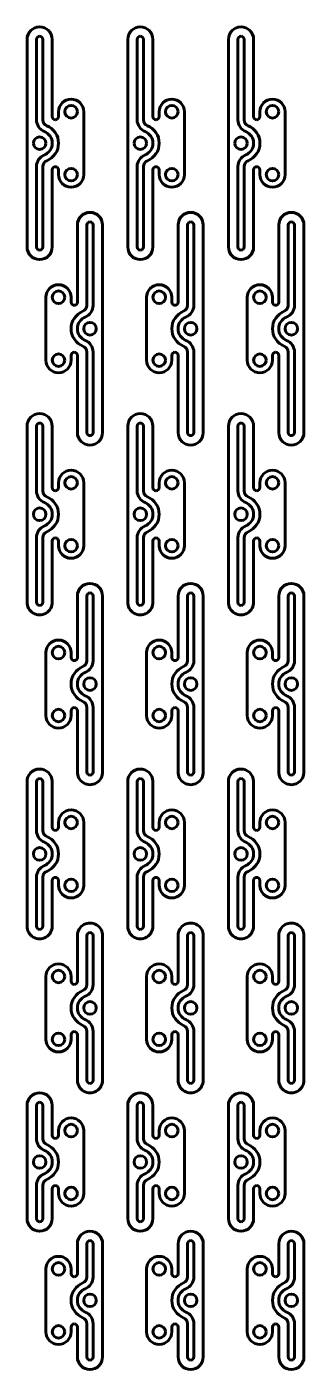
# Model space of a CAD drawing. Header units: millimetres. Extents: x -28 to 64, y -171 to 43.
# Drawn here: x -28 to 16, y -170.7 to 42.9 of the extents above; entities that cross this region are included whole.
import ezdxf

# ---------------------------------------------------------------- set-up
doc = ezdxf.new("R2010")
doc.units = ezdxf.units.MM
doc.linetypes.add('K5LT_BASIC', pattern=[0])

# ---------------------------------------------------------------- blocks, each defined once
blk = doc.blocks.new('U1')
at = {"color": 150, "linetype": 'K5LT_BASIC', "lineweight": 60, "true_color": 0x0080ff}
for p, q in [((-28, 24.4), (-28, 40.9)), ((-26.5, 28.11), (-26.5, 40.9)), ((-25.5, 40.9), (-25.5, 28.11)), ((-24, 40.9), (-24, 28.63)), ((-23, 28.63), (-23, 29.4)), ((-19, 29.4), (-19, 19.4)), ((-28, 24.4), (-28, 7.9)), ((-26.5, 20.69), (-26.5, 7.9)), ((-25.5, 7.9), (-25.5, 20.69)), ((-24, 7.9), (-24, 20.16)), ((-23, 19.4), (-23, 20.16))]:
    blk.add_line(p, q, dxfattribs=at)
for centre in [(-21, 29.4), (-21, 19.4)]:
    blk.add_circle(centre, 1, dxfattribs=at)
for centre, radius, start, end in [((-26, 40.9), 2, 0, 180), ((-26, 40.9), 0.5, 90, 180), ((-26, 40.9), 0.5, 0, 90), ((-21, 29.4), 2, 0, 180), ((-24.5, 28.11), 2, 180, 247.9757), ((-24.5, 28.11), 1, 180, 247.9757), ((-23.5, 28.63), 0.5, 180, 270), ((-23.5, 28.63), 0.5, 270, 0), ((-26, 24.4), 2, 0, 67.9757), ((-26, 24.4), 3, 292.0243, 67.9757), ((-26, 24.4), 1, 0, 180), ((-26, 24.4), 1, 180, 0), ((-26, 24.4), 2, 292.0243, 0), ((-24.5, 20.69), 2, 112.0243, 180), ((-24.5, 20.69), 1, 112.0243, 180), ((-23.5, 20.16), 0.5, 90, 180), ((-23.5, 20.16), 0.5, 0, 90), ((-21, 19.4), 2, 180, 0), ((-26, 7.9), 2, 180, 0), ((-26, 7.9), 0.5, 180, 270), ((-26, 7.9), 0.5, 270, 0)]:
    blk.add_arc(centre, radius, start, end, dxfattribs=at)
blk = doc.blocks.new('U2')
at = {"color": 150, "linetype": 'K5LT_BASIC', "lineweight": 60, "true_color": 0x0080ff}
for p, q in [((-20, 11.4), (-20, -0.87)), ((-18.5, 11.4), (-18.5, -1.39)), ((-17.5, -1.39), (-17.5, 11.4)), ((-16, -5.1), (-16, 11.4)), ((-25, -0.1), (-25, -10.1)), ((-21, -0.87), (-21, -0.1)), ((-16, -5.1), (-16, -21.6)), ((-21, -10.1), (-21, -9.34)), ((-20, -21.6), (-20, -9.34)), ((-18.5, -21.6), (-18.5, -8.81)), ((-17.5, -8.81), (-17.5, -21.6))]:
    blk.add_line(p, q, dxfattribs=at)
for centre in [(-23, -0.1), (-23, -10.1)]:
    blk.add_circle(centre, 1, dxfattribs=at)
for centre, radius, start, end in [((-18, 11.4), 2, 0, 180), ((-18, 11.4), 0.5, 90, 180), ((-18, 11.4), 0.5, 0, 90), ((-23, -0.1), 2, 0, 180), ((-20.5, -0.87), 0.5, 180, 270), ((-20.5, -0.87), 0.5, 270, 0), ((-19.5, -1.39), 1, 292.0243, 0), ((-19.5, -1.39), 2, 292.0243, 0), ((-18, -5.1), 3, 112.0243, 247.9757), ((-18, -5.1), 2, 112.0243, 180), ((-18, -5.1), 1, 360, 180), ((-18, -5.1), 2, 180, 247.9757), ((-18, -5.1), 1, 180, 360), ((-19.5, -8.81), 1, 0, 67.9757), ((-19.5, -8.81), 2, 0, 67.9757), ((-23, -10.1), 2, 180, 0), ((-20.5, -9.34), 0.5, 90, 180), ((-20.5, -9.34), 0.5, 0, 90), ((-18, -21.6), 2, 180, 0), ((-18, -21.6), 0.5, 180, 270), ((-18, -21.6), 0.5, 270, 0)]:
    blk.add_arc(centre, radius, start, end, dxfattribs=at)
blk = doc.blocks.new('U3')
at = {"color": 150, "linetype": 'K5LT_BASIC', "lineweight": 60, "true_color": 0x0080ff}
for p, q in [((-28, -34.6), (-28, -20.6)), ((-26.5, -30.89), (-26.5, -20.6)), ((-25.5, -20.6), (-25.5, -30.89)), ((-24, -20.6), (-24, -30.37)), ((-23, -30.37), (-23, -29.6)), ((-19, -29.6), (-19, -39.6)), ((-28, -34.6), (-28, -48.52)), ((-26.5, -38.31), (-26.5, -48.6)), ((-25.5, -48.6), (-25.5, -38.31)), ((-24, -48.52), (-24, -38.84)), ((-23, -39.6), (-23, -38.84))]:
    blk.add_line(p, q, dxfattribs=at)
for centre in [(-21, -29.6), (-21, -39.6)]:
    blk.add_circle(centre, 1, dxfattribs=at)
for centre, radius, start, end in [((-26, -20.6), 2, 0, 180), ((-26, -20.6), 0.5, 90, 180), ((-26, -20.6), 0.5, 0, 90), ((-21, -29.6), 2, 90, 180), ((-21, -29.6), 2, 0, 90), ((-24.5, -30.89), 2, 180, 247.9757), ((-24.5, -30.89), 1, 180, 247.9757), ((-26, -34.6), 3, 292.0243, 67.9757), ((-23.5, -30.37), 0.5, 180, 270), ((-23.5, -30.37), 0.5, 270, 0), ((-26, -34.6), 1, 0, 180), ((-26, -34.6), 2, 0, 67.9757), ((-26, -34.6), 1, 180, 0), ((-26, -34.6), 2, 292.0243, 0), ((-24.5, -38.31), 2, 112.0243, 180), ((-24.5, -38.31), 1, 112.0243, 180), ((-23.5, -38.84), 0.5, 90, 180), ((-23.5, -38.84), 0.5, 0, 90), ((-21, -39.6), 2, 180, 270), ((-21, -39.6), 2, 270, 0), ((-26, -48.6), 2, 177.6087, 2.3913), ((-26, -48.6), 0.5, 180, 270), ((-26, -48.6), 0.5, 270, 0)]:
    blk.add_arc(centre, radius, start, end, dxfattribs=at)
blk = doc.blocks.new('U4')
at = {"color": 150, "linetype": 'K5LT_BASIC', "lineweight": 60, "true_color": 0x0080ff}
for p, q in [((-20, -47.6), (-20, -57.37)), ((-18.5, -47.6), (-18.5, -57.9)), ((-17.5, -57.9), (-17.5, -47.6)), ((-16, -61.6), (-16, -47.6)), ((-25, -56.6), (-25, -66.6)), ((-21, -57.37), (-21, -56.6)), ((-16, -61.6), (-16, -75.52)), ((-21, -66.6), (-21, -65.84)), ((-20, -75.52), (-20, -65.84)), ((-18.5, -75.6), (-18.5, -65.31)), ((-17.5, -65.31), (-17.5, -75.6))]:
    blk.add_line(p, q, dxfattribs=at)
for centre in [(-23, -56.6), (-23, -66.6)]:
    blk.add_circle(centre, 1, dxfattribs=at)
for centre, radius, start, end in [((-18, -47.6), 2, 0, 180), ((-18, -47.6), 0.5, 90, 180), ((-18, -47.6), 0.5, 0, 90), ((-23, -56.6), 2, 90, 180), ((-23, -56.6), 2, 0, 90), ((-20.5, -57.37), 0.5, 180, 270), ((-20.5, -57.37), 0.5, 270, 0), ((-18, -61.6), 3, 112.0243, 247.9757), ((-18, -61.6), 2, 112.0243, 180), ((-19.5, -57.9), 1, 292.0243, 0), ((-19.5, -57.9), 2, 292.0243, 0), ((-18, -61.6), 2, 180, 247.9757), ((-18, -61.6), 1, 360, 180), ((-18, -61.6), 1, 180, 360), ((-19.5, -65.31), 2, 0, 67.9757), ((-20.5, -65.84), 0.5, 90, 180), ((-20.5, -65.84), 0.5, 0, 90), ((-19.5, -65.31), 1, 0, 67.9757), ((-23, -66.6), 2, 180, 270), ((-23, -66.6), 2, 270, 0), ((-18, -75.6), 2, 177.6087, 2.3913), ((-18, -75.6), 0.5, 180, 270), ((-18, -75.6), 0.5, 270, 0)]:
    blk.add_arc(centre, radius, start, end, dxfattribs=at)
blk = doc.blocks.new('U5')
at = {"color": 150, "linetype": 'K5LT_BASIC', "lineweight": 60, "true_color": 0x0080ff}
for p, q in [((-28, -88.61), (-28, -77.15)), ((-26.5, -84.9), (-26.5, -77.11)), ((-25.5, -77.11), (-25.5, -84.9)), ((-24, -77.06), (-24, -84.37)), ((-23, -84.37), (-23, -83.61)), ((-19, -83.61), (-19, -93.61)), ((-28, -88.61), (-28, -100.08)), ((-26.5, -92.31), (-26.5, -100.11)), ((-25.5, -100.11), (-25.5, -92.31)), ((-24, -100.08), (-24, -92.84)), ((-23, -93.61), (-23, -92.84))]:
    blk.add_line(p, q, dxfattribs=at)
for centre in [(-21, -83.61), (-21, -93.61)]:
    blk.add_circle(centre, 1, dxfattribs=at)
for centre, radius, start, end in [((-26, -77.11), 2, 1.2414, 181.2414), ((-26, -77.11), 0.5, 90, 180), ((-26, -77.11), 0.5, 0, 90), ((-21, -83.61), 2, 0, 180), ((-24.5, -84.9), 2, 180, 247.9757), ((-24.5, -84.9), 1, 180, 247.9757), ((-23.5, -84.37), 0.5, 180, 270), ((-23.5, -84.37), 0.5, 270, 0), ((-26, -88.61), 2, 0, 67.9757), ((-26, -88.61), 3, 292.0243, 67.9757), ((-26, -88.61), 1, 0, 180), ((-26, -88.61), 1, 180, 0), ((-26, -88.61), 2, 292.0243, 0), ((-24.5, -92.31), 2, 112.0243, 180), ((-24.5, -92.31), 1, 112.0243, 180), ((-23.5, -92.84), 0.5, 90, 180), ((-23.5, -92.84), 0.5, 0, 90), ((-21, -93.61), 2, 180, 0), ((-26, -100.11), 2, 179.3622, 0.6378), ((-26, -100.11), 0.5, 180, 270), ((-26, -100.11), 0.5, 270, 0)]:
    blk.add_arc(centre, radius, start, end, dxfattribs=at)
blk = doc.blocks.new('U6')
at = {"color": 150, "linetype": 'K5LT_BASIC', "lineweight": 60, "true_color": 0x0080ff}
for p, q in [((-20, -101.56), (-20, -108.87)), ((-18.5, -101.6), (-18.5, -109.4)), ((-17.5, -109.4), (-17.5, -101.6)), ((-16, -113.1), (-16, -101.65)), ((-25, -108.1), (-25, -118.1)), ((-21, -108.87), (-21, -108.1)), ((-16, -113.1), (-16, -124.58)), ((-21, -118.1), (-21, -117.34)), ((-20, -124.58), (-20, -117.34)), ((-18.5, -124.6), (-18.5, -116.81)), ((-17.5, -116.81), (-17.5, -124.6))]:
    blk.add_line(p, q, dxfattribs=at)
for centre in [(-23, -108.1), (-23, -118.1)]:
    blk.add_circle(centre, 1, dxfattribs=at)
for centre, radius, start, end in [((-18, -101.6), 2, 358.7586, 178.7586), ((-18, -101.6), 0.5, 90, 180), ((-18, -101.6), 0.5, 0, 90), ((-23, -108.1), 2, 0, 180), ((-20.5, -108.87), 0.5, 180, 270), ((-20.5, -108.87), 0.5, 270, 0), ((-18, -113.1), 3, 112.0243, 247.9757), ((-19.5, -109.4), 1, 292.0243, 0), ((-19.5, -109.4), 2, 292.0243, 0), ((-18, -113.1), 2, 112.0243, 180), ((-18, -113.1), 2, 180, 247.9757), ((-18, -113.1), 1, 360, 180), ((-18, -113.1), 1, 180, 360), ((-19.5, -116.81), 2, 0, 67.9757), ((-20.5, -117.34), 0.5, 90, 180), ((-20.5, -117.34), 0.5, 0, 90), ((-19.5, -116.81), 1, 0, 67.9757), ((-23, -118.1), 2, 180, 360), ((-18, -124.6), 2, 179.3622, 0.6378), ((-18, -124.6), 0.5, 180, 270), ((-18, -124.6), 0.5, 270, 0)]:
    blk.add_arc(centre, radius, start, end, dxfattribs=at)
blk = doc.blocks.new('U7')
at = {"color": 150, "linetype": 'K5LT_BASIC', "lineweight": 60, "true_color": 0x0080ff}
for p, q in [((-20, -150.6), (-20, -155.37)), ((-18.5, -150.6), (-18.5, -155.9)), ((-17.5, -155.9), (-17.5, -150.6)), ((-16, -159.6), (-16, -150.61)), ((-25, -164.6), (-25, -154.6)), ((-21, -154.6), (-21, -155.37)), ((-16, -159.6), (-16, -168.6)), ((-21, -163.84), (-21, -164.6)), ((-20, -168.6), (-20, -163.84)), ((-18.5, -168.6), (-18.5, -163.31)), ((-17.5, -163.31), (-17.5, -168.6))]:
    blk.add_line(p, q, dxfattribs=at)
for centre in [(-23, -154.6), (-23, -164.6)]:
    blk.add_circle(centre, 1, dxfattribs=at)
for centre, radius, start, end in [((-18, -150.6), 2, 90.0388, 179.9612), ((-18, -150.6), 2, 359.9612, 90.0388), ((-18, -150.6), 0.5, 90, 180), ((-18, -150.6), 0.5, 0, 90), ((-23, -154.6), 2, 0, 180), ((-20.5, -155.37), 0.5, 180, 270), ((-20.5, -155.37), 0.5, 270, 0), ((-19.5, -155.9), 1, 292.0243, 0), ((-19.5, -155.9), 2, 292.0243, 0), ((-18, -159.6), 3, 112.0243, 247.9757), ((-18, -159.6), 2, 112.0243, 180), ((-18, -159.6), 2, 180, 247.9757), ((-18, -159.6), 1, 360, 180), ((-18, -159.6), 1, 180, 360), ((-19.5, -163.31), 2, 0, 67.9757), ((-20.5, -163.84), 0.5, 90, 180), ((-20.5, -163.84), 0.5, 0, 90), ((-19.5, -163.31), 1, 0, 67.9757), ((-23, -164.6), 2, 180, 0), ((-18, -168.6), 2, 180, 0), ((-18, -168.6), 0.5, 180, 270), ((-18, -168.6), 0.5, 270, 0)]:
    blk.add_arc(centre, radius, start, end, dxfattribs=at)
blk = doc.blocks.new('U8')
at = {"color": 150, "linetype": 'K5LT_BASIC', "lineweight": 60, "true_color": 0x0080ff}
for p, q in [((-28, -137.6), (-28, -128.61)), ((-26.5, -133.9), (-26.5, -128.6)), ((-25.5, -128.6), (-25.5, -133.9)), ((-24, -128.6), (-24, -133.37)), ((-23, -132.6), (-23, -133.37)), ((-19, -142.6), (-19, -132.6)), ((-28, -137.6), (-28, -146.6)), ((-26.5, -141.31), (-26.5, -146.6)), ((-25.5, -146.6), (-25.5, -141.31)), ((-24, -146.6), (-24, -141.84)), ((-23, -141.84), (-23, -142.6))]:
    blk.add_line(p, q, dxfattribs=at)
for centre in [(-21, -132.6), (-21, -142.6)]:
    blk.add_circle(centre, 1, dxfattribs=at)
for centre, radius, start, end in [((-26, -128.6), 2, 89.9612, 180.0388), ((-26, -128.6), 0.5, 90, 180), ((-26, -128.6), 2, 0.0388, 89.9612), ((-26, -128.6), 0.5, 0, 90), ((-21, -132.6), 2, 0, 180), ((-24.5, -133.9), 2, 180, 247.9757), ((-24.5, -133.9), 1, 180, 247.9757), ((-23.5, -133.37), 0.5, 180, 270), ((-23.5, -133.37), 0.5, 270, 0), ((-26, -137.6), 1, 0, 180), ((-26, -137.6), 2, 0, 67.9757), ((-26, -137.6), 3, 292.0243, 67.9757), ((-26, -137.6), 1, 180, 0), ((-26, -137.6), 2, 292.0243, 0), ((-24.5, -141.31), 2, 112.0243, 180), ((-24.5, -141.31), 1, 112.0243, 180), ((-23.5, -141.84), 0.5, 90, 180), ((-23.5, -141.84), 0.5, 0, 90), ((-21, -142.6), 2, 180, 0), ((-26, -146.6), 2, 180, 0), ((-26, -146.6), 0.5, 180, 270), ((-26, -146.6), 0.5, 270, 0)]:
    blk.add_arc(centre, radius, start, end, dxfattribs=at)
blk = doc.blocks.new('U0')
for name in ['U1', 'U2', 'U3', 'U4', 'U5', 'U6', 'U8', 'U7']:
    blk.add_blockref(name, (0, 0))
blk = doc.blocks.new('U10')
at = {"color": 150, "linetype": 'K5LT_BASIC', "lineweight": 60, "true_color": 0x0080ff}
for p, q in [((-12, 24.4), (-12, 40.9)), ((-10.5, 28.11), (-10.5, 40.9)), ((-9.5, 40.9), (-9.5, 28.11)), ((-8, 40.9), (-8, 28.63)), ((-7, 28.63), (-7, 29.4)), ((-3, 29.4), (-3, 19.4)), ((-12, 24.4), (-12, 7.9)), ((-10.5, 20.69), (-10.5, 7.9)), ((-9.5, 7.9), (-9.5, 20.69)), ((-8, 7.9), (-8, 20.16)), ((-7, 19.4), (-7, 20.16))]:
    blk.add_line(p, q, dxfattribs=at)
for centre in [(-5, 29.4), (-5, 19.4)]:
    blk.add_circle(centre, 1, dxfattribs=at)
for centre, radius, start, end in [((-10, 40.9), 2, 0, 180), ((-10, 40.9), 0.5, 90, 180), ((-10, 40.9), 0.5, 0, 90), ((-5, 29.4), 2, 0, 180), ((-8.5, 28.11), 2, 180, 247.9757), ((-8.5, 28.11), 1, 180, 247.9757), ((-7.5, 28.63), 0.5, 180, 270), ((-7.5, 28.63), 0.5, 270, 0), ((-10, 24.4), 2, 0, 67.9757), ((-10, 24.4), 3, 292.0243, 67.9757), ((-10, 24.4), 1, 0, 180), ((-10, 24.4), 1, 180, 0), ((-10, 24.4), 2, 292.0243, 0), ((-8.5, 20.69), 2, 112.0243, 180), ((-8.5, 20.69), 1, 112.0243, 180), ((-7.5, 20.16), 0.5, 90, 180), ((-7.5, 20.16), 0.5, 0, 90), ((-5, 19.4), 2, 180, 0), ((-10, 7.9), 2, 180, 0), ((-10, 7.9), 0.5, 180, 270), ((-10, 7.9), 0.5, 270, 0)]:
    blk.add_arc(centre, radius, start, end, dxfattribs=at)
blk = doc.blocks.new('U11')
at = {"color": 150, "linetype": 'K5LT_BASIC', "lineweight": 60, "true_color": 0x0080ff}
for p, q in [((-4, 11.4), (-4, -0.87)), ((-2.5, 11.4), (-2.5, -1.39)), ((-1.5, -1.39), (-1.5, 11.4)), ((0, -5.1), (0, 11.4)), ((-9, -0.1), (-9, -10.1)), ((-5, -0.87), (-5, -0.1)), ((0, -5.1), (0, -21.6)), ((-5, -10.1), (-5, -9.34)), ((-4, -21.6), (-4, -9.34)), ((-2.5, -21.6), (-2.5, -8.81)), ((-1.5, -8.81), (-1.5, -21.6))]:
    blk.add_line(p, q, dxfattribs=at)
for centre in [(-7, -0.1), (-7, -10.1)]:
    blk.add_circle(centre, 1, dxfattribs=at)
for centre, radius, start, end in [((-2, 11.4), 2, 0, 180), ((-2, 11.4), 0.5, 90, 180), ((-2, 11.4), 0.5, 0, 90), ((-7, -0.1), 2, 0, 180), ((-4.5, -0.87), 0.5, 180, 270), ((-4.5, -0.87), 0.5, 270, 0), ((-3.5, -1.39), 1, 292.0243, 0), ((-3.5, -1.39), 2, 292.0243, 0), ((-2, -5.1), 3, 112.0243, 247.9757), ((-2, -5.1), 2, 112.0243, 180), ((-2, -5.1), 1, 360, 180), ((-2, -5.1), 2, 180, 247.9757), ((-2, -5.1), 1, 180, 360), ((-3.5, -8.81), 1, 0, 67.9757), ((-3.5, -8.81), 2, 0, 67.9757), ((-7, -10.1), 2, 180, 0), ((-4.5, -9.34), 0.5, 90, 180), ((-4.5, -9.34), 0.5, 0, 90), ((-2, -21.6), 2, 180, 0), ((-2, -21.6), 0.5, 180, 270), ((-2, -21.6), 0.5, 270, 0)]:
    blk.add_arc(centre, radius, start, end, dxfattribs=at)
blk = doc.blocks.new('U12')
at = {"color": 150, "linetype": 'K5LT_BASIC', "lineweight": 60, "true_color": 0x0080ff}
for p, q in [((-12, -34.6), (-12, -20.6)), ((-10.5, -30.89), (-10.5, -20.6)), ((-9.5, -20.6), (-9.5, -30.89)), ((-8, -20.6), (-8, -30.37)), ((-7, -30.37), (-7, -29.6)), ((-3, -29.6), (-3, -39.6)), ((-12, -34.6), (-12, -48.52)), ((-10.5, -38.31), (-10.5, -48.6)), ((-9.5, -48.6), (-9.5, -38.31)), ((-8, -48.52), (-8, -38.84)), ((-7, -39.6), (-7, -38.84))]:
    blk.add_line(p, q, dxfattribs=at)
for centre in [(-5, -29.6), (-5, -39.6)]:
    blk.add_circle(centre, 1, dxfattribs=at)
for centre, radius, start, end in [((-10, -20.6), 2, 0, 180), ((-10, -20.6), 0.5, 90, 180), ((-10, -20.6), 0.5, 0, 90), ((-5, -29.6), 2, 90, 180), ((-5, -29.6), 2, 0, 90), ((-8.5, -30.89), 2, 180, 247.9757), ((-8.5, -30.89), 1, 180, 247.9757), ((-10, -34.6), 3, 292.0243, 67.9757), ((-7.5, -30.37), 0.5, 180, 270), ((-7.5, -30.37), 0.5, 270, 0), ((-10, -34.6), 1, 0, 180), ((-10, -34.6), 2, 0, 67.9757), ((-10, -34.6), 1, 180, 0), ((-10, -34.6), 2, 292.0243, 0), ((-8.5, -38.31), 2, 112.0243, 180), ((-8.5, -38.31), 1, 112.0243, 180), ((-7.5, -38.84), 0.5, 90, 180), ((-7.5, -38.84), 0.5, 0, 90), ((-5, -39.6), 2, 180, 270), ((-5, -39.6), 2, 270, 0), ((-10, -48.6), 2, 177.6087, 2.3913), ((-10, -48.6), 0.5, 180, 270), ((-10, -48.6), 0.5, 270, 0)]:
    blk.add_arc(centre, radius, start, end, dxfattribs=at)
blk = doc.blocks.new('U13')
at = {"color": 150, "linetype": 'K5LT_BASIC', "lineweight": 60, "true_color": 0x0080ff}
for p, q in [((-4, -47.6), (-4, -57.37)), ((-2.5, -47.6), (-2.5, -57.9)), ((-1.5, -57.9), (-1.5, -47.6)), ((0, -61.6), (0, -47.6)), ((-9, -56.6), (-9, -66.6)), ((-5, -57.37), (-5, -56.6)), ((0, -61.6), (0, -75.52)), ((-5, -66.6), (-5, -65.84)), ((-4, -75.52), (-4, -65.84)), ((-2.5, -75.6), (-2.5, -65.31)), ((-1.5, -65.31), (-1.5, -75.6))]:
    blk.add_line(p, q, dxfattribs=at)
for centre in [(-7, -56.6), (-7, -66.6)]:
    blk.add_circle(centre, 1, dxfattribs=at)
for centre, radius, start, end in [((-2, -47.6), 2, 0, 180), ((-2, -47.6), 0.5, 90, 180), ((-2, -47.6), 0.5, 0, 90), ((-7, -56.6), 2, 90, 180), ((-7, -56.6), 2, 0, 90), ((-4.5, -57.37), 0.5, 180, 270), ((-4.5, -57.37), 0.5, 270, 0), ((-2, -61.6), 3, 112.0243, 247.9757), ((-2, -61.6), 2, 112.0243, 180), ((-3.5, -57.9), 1, 292.0243, 0), ((-3.5, -57.9), 2, 292.0243, 0), ((-2, -61.6), 2, 180, 247.9757), ((-2, -61.6), 1, 360, 180), ((-2, -61.6), 1, 180, 360), ((-3.5, -65.31), 2, 0, 67.9757), ((-4.5, -65.84), 0.5, 90, 180), ((-4.5, -65.84), 0.5, 0, 90), ((-3.5, -65.31), 1, 0, 67.9757), ((-7, -66.6), 2, 180, 270), ((-7, -66.6), 2, 270, 0), ((-2, -75.6), 2, 177.6087, 2.3913), ((-2, -75.6), 0.5, 180, 270), ((-2, -75.6), 0.5, 270, 0)]:
    blk.add_arc(centre, radius, start, end, dxfattribs=at)
blk = doc.blocks.new('U14')
at = {"color": 150, "linetype": 'K5LT_BASIC', "lineweight": 60, "true_color": 0x0080ff}
for p, q in [((-12, -88.61), (-12, -77.15)), ((-10.5, -84.9), (-10.5, -77.11)), ((-9.5, -77.11), (-9.5, -84.9)), ((-8, -77.06), (-8, -84.37)), ((-7, -84.37), (-7, -83.61)), ((-3, -83.61), (-3, -93.61)), ((-12, -88.61), (-12, -100.08)), ((-10.5, -92.31), (-10.5, -100.11)), ((-9.5, -100.11), (-9.5, -92.31)), ((-8, -100.08), (-8, -92.84)), ((-7, -93.61), (-7, -92.84))]:
    blk.add_line(p, q, dxfattribs=at)
for centre in [(-5, -83.61), (-5, -93.61)]:
    blk.add_circle(centre, 1, dxfattribs=at)
for centre, radius, start, end in [((-10, -77.11), 2, 1.2414, 181.2414), ((-10, -77.11), 0.5, 90, 180), ((-10, -77.11), 0.5, 0, 90), ((-5, -83.61), 2, 0, 180), ((-8.5, -84.9), 2, 180, 247.9757), ((-8.5, -84.9), 1, 180, 247.9757), ((-7.5, -84.37), 0.5, 180, 270), ((-7.5, -84.37), 0.5, 270, 0), ((-10, -88.61), 2, 0, 67.9757), ((-10, -88.61), 3, 292.0243, 67.9757), ((-10, -88.61), 1, 0, 180), ((-10, -88.61), 1, 180, 0), ((-10, -88.61), 2, 292.0243, 0), ((-8.5, -92.31), 2, 112.0243, 180), ((-8.5, -92.31), 1, 112.0243, 180), ((-7.5, -92.84), 0.5, 90, 180), ((-7.5, -92.84), 0.5, 0, 90), ((-5, -93.61), 2, 180, 0), ((-10, -100.11), 2, 179.3622, 0.6378), ((-10, -100.11), 0.5, 180, 270), ((-10, -100.11), 0.5, 270, 0)]:
    blk.add_arc(centre, radius, start, end, dxfattribs=at)
blk = doc.blocks.new('U15')
at = {"color": 150, "linetype": 'K5LT_BASIC', "lineweight": 60, "true_color": 0x0080ff}
for p, q in [((-4, -101.56), (-4, -108.87)), ((-2.5, -101.6), (-2.5, -109.4)), ((-1.5, -109.4), (-1.5, -101.6)), ((0, -113.1), (0, -101.65)), ((-9, -108.1), (-9, -118.1)), ((-5, -108.87), (-5, -108.1)), ((0, -113.1), (0, -124.58)), ((-5, -118.1), (-5, -117.34)), ((-4, -124.58), (-4, -117.34)), ((-2.5, -124.6), (-2.5, -116.81)), ((-1.5, -116.81), (-1.5, -124.6))]:
    blk.add_line(p, q, dxfattribs=at)
for centre in [(-7, -108.1), (-7, -118.1)]:
    blk.add_circle(centre, 1, dxfattribs=at)
for centre, radius, start, end in [((-2, -101.6), 2, 358.7586, 178.7586), ((-2, -101.6), 0.5, 90, 180), ((-2, -101.6), 0.5, 0, 90), ((-7, -108.1), 2, 0, 180), ((-4.5, -108.87), 0.5, 180, 270), ((-4.5, -108.87), 0.5, 270, 0), ((-2, -113.1), 3, 112.0243, 247.9757), ((-3.5, -109.4), 1, 292.0243, 0), ((-3.5, -109.4), 2, 292.0243, 0), ((-2, -113.1), 2, 112.0243, 180), ((-2, -113.1), 2, 180, 247.9757), ((-2, -113.1), 1, 360, 180), ((-2, -113.1), 1, 180, 360), ((-3.5, -116.81), 2, 0, 67.9757), ((-4.5, -117.34), 0.5, 90, 180), ((-4.5, -117.34), 0.5, 0, 90), ((-3.5, -116.81), 1, 0, 67.9757), ((-7, -118.1), 2, 180, 360), ((-2, -124.6), 2, 179.3622, 0.6378), ((-2, -124.6), 0.5, 180, 270), ((-2, -124.6), 0.5, 270, 0)]:
    blk.add_arc(centre, radius, start, end, dxfattribs=at)
blk = doc.blocks.new('U16')
at = {"color": 150, "linetype": 'K5LT_BASIC', "lineweight": 60, "true_color": 0x0080ff}
for p, q in [((-4, -150.6), (-4, -155.37)), ((-2.5, -150.6), (-2.5, -155.9)), ((-1.5, -155.9), (-1.5, -150.6)), ((0, -159.6), (0, -150.61)), ((-9, -164.6), (-9, -154.6)), ((-5, -154.6), (-5, -155.37)), ((0, -159.6), (0, -168.6)), ((-5, -163.84), (-5, -164.6)), ((-4, -168.6), (-4, -163.84)), ((-2.5, -168.6), (-2.5, -163.31)), ((-1.5, -163.31), (-1.5, -168.6))]:
    blk.add_line(p, q, dxfattribs=at)
for centre in [(-7, -154.6), (-7, -164.6)]:
    blk.add_circle(centre, 1, dxfattribs=at)
for centre, radius, start, end in [((-2, -150.6), 2, 90.0388, 179.9612), ((-2, -150.6), 2, 359.9612, 90.0388), ((-2, -150.6), 0.5, 90, 180), ((-2, -150.6), 0.5, 0, 90), ((-7, -154.6), 2, 0, 180), ((-4.5, -155.37), 0.5, 180, 270), ((-4.5, -155.37), 0.5, 270, 0), ((-3.5, -155.9), 1, 292.0243, 0), ((-3.5, -155.9), 2, 292.0243, 0), ((-2, -159.6), 3, 112.0243, 247.9757), ((-2, -159.6), 2, 112.0243, 180), ((-2, -159.6), 2, 180, 247.9757), ((-2, -159.6), 1, 360, 180), ((-2, -159.6), 1, 180, 360), ((-3.5, -163.31), 2, 0, 67.9757), ((-4.5, -163.84), 0.5, 90, 180), ((-4.5, -163.84), 0.5, 0, 90), ((-3.5, -163.31), 1, 0, 67.9757), ((-7, -164.6), 2, 180, 0), ((-2, -168.6), 2, 180, 0), ((-2, -168.6), 0.5, 180, 270), ((-2, -168.6), 0.5, 270, 0)]:
    blk.add_arc(centre, radius, start, end, dxfattribs=at)
blk = doc.blocks.new('U17')
at = {"color": 150, "linetype": 'K5LT_BASIC', "lineweight": 60, "true_color": 0x0080ff}
for p, q in [((-12, -137.6), (-12, -128.61)), ((-10.5, -133.9), (-10.5, -128.6)), ((-9.5, -128.6), (-9.5, -133.9)), ((-8, -128.6), (-8, -133.37)), ((-7, -132.6), (-7, -133.37)), ((-3, -142.6), (-3, -132.6)), ((-12, -137.6), (-12, -146.6)), ((-10.5, -141.31), (-10.5, -146.6)), ((-9.5, -146.6), (-9.5, -141.31)), ((-8, -146.6), (-8, -141.84)), ((-7, -141.84), (-7, -142.6))]:
    blk.add_line(p, q, dxfattribs=at)
for centre in [(-5, -132.6), (-5, -142.6)]:
    blk.add_circle(centre, 1, dxfattribs=at)
for centre, radius, start, end in [((-10, -128.6), 2, 89.9612, 180.0388), ((-10, -128.6), 0.5, 90, 180), ((-10, -128.6), 2, 0.0388, 89.9612), ((-10, -128.6), 0.5, 0, 90), ((-5, -132.6), 2, 0, 180), ((-8.5, -133.9), 2, 180, 247.9757), ((-8.5, -133.9), 1, 180, 247.9757), ((-7.5, -133.37), 0.5, 180, 270), ((-7.5, -133.37), 0.5, 270, 0), ((-10, -137.6), 1, 0, 180), ((-10, -137.6), 2, 0, 67.9757), ((-10, -137.6), 3, 292.0243, 67.9757), ((-10, -137.6), 1, 180, 0), ((-10, -137.6), 2, 292.0243, 0), ((-8.5, -141.31), 2, 112.0243, 180), ((-8.5, -141.31), 1, 112.0243, 180), ((-7.5, -141.84), 0.5, 90, 180), ((-7.5, -141.84), 0.5, 0, 90), ((-5, -142.6), 2, 180, 0), ((-10, -146.6), 2, 180, 0), ((-10, -146.6), 0.5, 180, 270), ((-10, -146.6), 0.5, 270, 0)]:
    blk.add_arc(centre, radius, start, end, dxfattribs=at)
blk = doc.blocks.new('U9')
for name in ['U10', 'U11', 'U12', 'U13', 'U14', 'U15', 'U17', 'U16']:
    blk.add_blockref(name, (0, 0))
blk = doc.blocks.new('U19')
at = {"color": 150, "linetype": 'K5LT_BASIC', "lineweight": 60, "true_color": 0x0080ff}
for p, q in [((4, 24.4), (4, 40.9)), ((5.5, 28.11), (5.5, 40.9)), ((6.5, 40.9), (6.5, 28.11)), ((8, 40.9), (8, 28.63)), ((9, 28.63), (9, 29.4)), ((13, 29.4), (13, 19.4)), ((4, 24.4), (4, 7.9)), ((5.5, 20.69), (5.5, 7.9)), ((6.5, 7.9), (6.5, 20.69)), ((8, 7.9), (8, 20.16)), ((9, 19.4), (9, 20.16))]:
    blk.add_line(p, q, dxfattribs=at)
for centre in [(11, 29.4), (11, 19.4)]:
    blk.add_circle(centre, 1, dxfattribs=at)
for centre, radius, start, end in [((6, 40.9), 2, 0, 180), ((6, 40.9), 0.5, 90, 180), ((6, 40.9), 0.5, 0, 90), ((11, 29.4), 2, 0, 180), ((7.5, 28.11), 2, 180, 247.9757), ((7.5, 28.11), 1, 180, 247.9757), ((8.5, 28.63), 0.5, 180, 270), ((8.5, 28.63), 0.5, 270, 0), ((6, 24.4), 2, 0, 67.9757), ((6, 24.4), 3, 292.0243, 67.9757), ((6, 24.4), 1, 0, 180), ((6, 24.4), 1, 180, 0), ((6, 24.4), 2, 292.0243, 0), ((7.5, 20.69), 2, 112.0243, 180), ((7.5, 20.69), 1, 112.0243, 180), ((8.5, 20.16), 0.5, 90, 180), ((8.5, 20.16), 0.5, 0, 90), ((11, 19.4), 2, 180, 0), ((6, 7.9), 2, 180, 0), ((6, 7.9), 0.5, 180, 270), ((6, 7.9), 0.5, 270, 0)]:
    blk.add_arc(centre, radius, start, end, dxfattribs=at)
blk = doc.blocks.new('U20')
at = {"color": 150, "linetype": 'K5LT_BASIC', "lineweight": 60, "true_color": 0x0080ff}
for p, q in [((12, 11.4), (12, -0.87)), ((13.5, 11.4), (13.5, -1.39)), ((14.5, -1.39), (14.5, 11.4)), ((16, -5.1), (16, 11.4)), ((7, -0.1), (7, -10.1)), ((11, -0.87), (11, -0.1)), ((16, -5.1), (16, -21.6)), ((11, -10.1), (11, -9.34)), ((12, -21.6), (12, -9.34)), ((13.5, -21.6), (13.5, -8.81)), ((14.5, -8.81), (14.5, -21.6))]:
    blk.add_line(p, q, dxfattribs=at)
for centre in [(9, -0.1), (9, -10.1)]:
    blk.add_circle(centre, 1, dxfattribs=at)
for centre, radius, start, end in [((14, 11.4), 2, 0, 180), ((14, 11.4), 0.5, 90, 180), ((14, 11.4), 0.5, 0, 90), ((9, -0.1), 2, 0, 180), ((11.5, -0.87), 0.5, 180, 270), ((11.5, -0.87), 0.5, 270, 0), ((12.5, -1.39), 1, 292.0243, 0), ((12.5, -1.39), 2, 292.0243, 0), ((14, -5.1), 3, 112.0243, 247.9757), ((14, -5.1), 2, 112.0243, 180), ((14, -5.1), 1, 360, 180), ((14, -5.1), 2, 180, 247.9757), ((14, -5.1), 1, 180, 360), ((12.5, -8.81), 1, 0, 67.9757), ((12.5, -8.81), 2, 0, 67.9757), ((9, -10.1), 2, 180, 0), ((11.5, -9.34), 0.5, 90, 180), ((11.5, -9.34), 0.5, 0, 90), ((14, -21.6), 2, 180, 0), ((14, -21.6), 0.5, 180, 270), ((14, -21.6), 0.5, 270, 0)]:
    blk.add_arc(centre, radius, start, end, dxfattribs=at)
blk = doc.blocks.new('U21')
at = {"color": 150, "linetype": 'K5LT_BASIC', "lineweight": 60, "true_color": 0x0080ff}
for p, q in [((4, -34.6), (4, -20.6)), ((5.5, -30.89), (5.5, -20.6)), ((6.5, -20.6), (6.5, -30.89)), ((8, -20.6), (8, -30.37)), ((9, -30.37), (9, -29.6)), ((13, -29.6), (13, -39.6)), ((4, -34.6), (4, -48.52)), ((5.5, -38.31), (5.5, -48.6)), ((6.5, -48.6), (6.5, -38.31)), ((8, -48.52), (8, -38.84)), ((9, -39.6), (9, -38.84))]:
    blk.add_line(p, q, dxfattribs=at)
for centre in [(11, -29.6), (11, -39.6)]:
    blk.add_circle(centre, 1, dxfattribs=at)
for centre, radius, start, end in [((6, -20.6), 2, 0, 180), ((6, -20.6), 0.5, 90, 180), ((6, -20.6), 0.5, 0, 90), ((11, -29.6), 2, 90, 180), ((11, -29.6), 2, 0, 90), ((7.5, -30.89), 2, 180, 247.9757), ((7.5, -30.89), 1, 180, 247.9757), ((6, -34.6), 3, 292.0243, 67.9757), ((8.5, -30.37), 0.5, 180, 270), ((8.5, -30.37), 0.5, 270, 0), ((6, -34.6), 1, 0, 180), ((6, -34.6), 2, 0, 67.9757), ((6, -34.6), 1, 180, 0), ((6, -34.6), 2, 292.0243, 0), ((7.5, -38.31), 2, 112.0243, 180), ((7.5, -38.31), 1, 112.0243, 180), ((8.5, -38.84), 0.5, 90, 180), ((8.5, -38.84), 0.5, 0, 90), ((11, -39.6), 2, 180, 270), ((11, -39.6), 2, 270, 0), ((6, -48.6), 2, 177.6087, 2.3913), ((6, -48.6), 0.5, 180, 270), ((6, -48.6), 0.5, 270, 0)]:
    blk.add_arc(centre, radius, start, end, dxfattribs=at)
blk = doc.blocks.new('U22')
at = {"color": 150, "linetype": 'K5LT_BASIC', "lineweight": 60, "true_color": 0x0080ff}
for p, q in [((12, -47.6), (12, -57.37)), ((13.5, -47.6), (13.5, -57.9)), ((14.5, -57.9), (14.5, -47.6)), ((16, -61.6), (16, -47.6)), ((7, -56.6), (7, -66.6)), ((11, -57.37), (11, -56.6)), ((16, -61.6), (16, -75.52)), ((11, -66.6), (11, -65.84)), ((12, -75.52), (12, -65.84)), ((13.5, -75.6), (13.5, -65.31)), ((14.5, -65.31), (14.5, -75.6))]:
    blk.add_line(p, q, dxfattribs=at)
for centre in [(9, -56.6), (9, -66.6)]:
    blk.add_circle(centre, 1, dxfattribs=at)
for centre, radius, start, end in [((14, -47.6), 2, 0, 180), ((14, -47.6), 0.5, 90, 180), ((14, -47.6), 0.5, 0, 90), ((9, -56.6), 2, 90, 180), ((9, -56.6), 2, 0, 90), ((11.5, -57.37), 0.5, 180, 270), ((11.5, -57.37), 0.5, 270, 0), ((14, -61.6), 3, 112.0243, 247.9757), ((14, -61.6), 2, 112.0243, 180), ((12.5, -57.9), 1, 292.0243, 0), ((12.5, -57.9), 2, 292.0243, 0), ((14, -61.6), 2, 180, 247.9757), ((14, -61.6), 1, 360, 180), ((14, -61.6), 1, 180, 360), ((12.5, -65.31), 2, 0, 67.9757), ((11.5, -65.84), 0.5, 90, 180), ((11.5, -65.84), 0.5, 0, 90), ((12.5, -65.31), 1, 0, 67.9757), ((9, -66.6), 2, 180, 270), ((9, -66.6), 2, 270, 0), ((14, -75.6), 2, 177.6087, 2.3913), ((14, -75.6), 0.5, 180, 270), ((14, -75.6), 0.5, 270, 0)]:
    blk.add_arc(centre, radius, start, end, dxfattribs=at)
blk = doc.blocks.new('U23')
at = {"color": 150, "linetype": 'K5LT_BASIC', "lineweight": 60, "true_color": 0x0080ff}
for p, q in [((4, -88.61), (4, -77.15)), ((5.5, -84.9), (5.5, -77.11)), ((6.5, -77.11), (6.5, -84.9)), ((8, -77.06), (8, -84.37)), ((9, -84.37), (9, -83.61)), ((13, -83.61), (13, -93.61)), ((4, -88.61), (4, -100.08)), ((5.5, -92.31), (5.5, -100.11)), ((6.5, -100.11), (6.5, -92.31)), ((8, -100.08), (8, -92.84)), ((9, -93.61), (9, -92.84))]:
    blk.add_line(p, q, dxfattribs=at)
for centre in [(11, -83.61), (11, -93.61)]:
    blk.add_circle(centre, 1, dxfattribs=at)
for centre, radius, start, end in [((6, -77.11), 2, 1.2414, 181.2414), ((6, -77.11), 0.5, 90, 180), ((6, -77.11), 0.5, 0, 90), ((11, -83.61), 2, 0, 180), ((7.5, -84.9), 2, 180, 247.9757), ((7.5, -84.9), 1, 180, 247.9757), ((8.5, -84.37), 0.5, 180, 270), ((8.5, -84.37), 0.5, 270, 0), ((6, -88.61), 2, 0, 67.9757), ((6, -88.61), 3, 292.0243, 67.9757), ((6, -88.61), 1, 0, 180), ((6, -88.61), 1, 180, 0), ((6, -88.61), 2, 292.0243, 0), ((7.5, -92.31), 2, 112.0243, 180), ((7.5, -92.31), 1, 112.0243, 180), ((8.5, -92.84), 0.5, 90, 180), ((8.5, -92.84), 0.5, 0, 90), ((11, -93.61), 2, 180, 0), ((6, -100.11), 2, 179.3622, 0.6378), ((6, -100.11), 0.5, 180, 270), ((6, -100.11), 0.5, 270, 0)]:
    blk.add_arc(centre, radius, start, end, dxfattribs=at)
blk = doc.blocks.new('U24')
at = {"color": 150, "linetype": 'K5LT_BASIC', "lineweight": 60, "true_color": 0x0080ff}
for p, q in [((12, -101.56), (12, -108.87)), ((13.5, -101.6), (13.5, -109.4)), ((14.5, -109.4), (14.5, -101.6)), ((16, -113.1), (16, -101.65)), ((7, -108.1), (7, -118.1)), ((11, -108.87), (11, -108.1)), ((16, -113.1), (16, -124.58)), ((11, -118.1), (11, -117.34)), ((12, -124.58), (12, -117.34)), ((13.5, -124.6), (13.5, -116.81)), ((14.5, -116.81), (14.5, -124.6))]:
    blk.add_line(p, q, dxfattribs=at)
for centre in [(9, -108.1), (9, -118.1)]:
    blk.add_circle(centre, 1, dxfattribs=at)
for centre, radius, start, end in [((14, -101.6), 2, 358.7586, 178.7586), ((14, -101.6), 0.5, 90, 180), ((14, -101.6), 0.5, 0, 90), ((9, -108.1), 2, 0, 180), ((11.5, -108.87), 0.5, 180, 270), ((11.5, -108.87), 0.5, 270, 0), ((14, -113.1), 3, 112.0243, 247.9757), ((12.5, -109.4), 1, 292.0243, 0), ((12.5, -109.4), 2, 292.0243, 0), ((14, -113.1), 2, 112.0243, 180), ((14, -113.1), 2, 180, 247.9757), ((14, -113.1), 1, 360, 180), ((14, -113.1), 1, 180, 360), ((12.5, -116.81), 2, 0, 67.9757), ((11.5, -117.34), 0.5, 90, 180), ((11.5, -117.34), 0.5, 0, 90), ((12.5, -116.81), 1, 0, 67.9757), ((9, -118.1), 2, 180, 360), ((14, -124.6), 2, 179.3622, 0.6378), ((14, -124.6), 0.5, 180, 270), ((14, -124.6), 0.5, 270, 0)]:
    blk.add_arc(centre, radius, start, end, dxfattribs=at)
blk = doc.blocks.new('U25')
at = {"color": 150, "linetype": 'K5LT_BASIC', "lineweight": 60, "true_color": 0x0080ff}
for p, q in [((12, -150.6), (12, -155.37)), ((13.5, -150.6), (13.5, -155.9)), ((14.5, -155.9), (14.5, -150.6)), ((16, -159.6), (16, -150.61)), ((7, -164.6), (7, -154.6)), ((11, -154.6), (11, -155.37)), ((16, -159.6), (16, -168.6)), ((11, -163.84), (11, -164.6)), ((12, -168.6), (12, -163.84)), ((13.5, -168.6), (13.5, -163.31)), ((14.5, -163.31), (14.5, -168.6))]:
    blk.add_line(p, q, dxfattribs=at)
for centre in [(9, -154.6), (9, -164.6)]:
    blk.add_circle(centre, 1, dxfattribs=at)
for centre, radius, start, end in [((14, -150.6), 2, 90.0388, 179.9612), ((14, -150.6), 2, 359.9612, 90.0388), ((14, -150.6), 0.5, 90, 180), ((14, -150.6), 0.5, 0, 90), ((9, -154.6), 2, 0, 180), ((11.5, -155.37), 0.5, 180, 270), ((11.5, -155.37), 0.5, 270, 0), ((12.5, -155.9), 1, 292.0243, 0), ((12.5, -155.9), 2, 292.0243, 0), ((14, -159.6), 3, 112.0243, 247.9757), ((14, -159.6), 2, 112.0243, 180), ((14, -159.6), 2, 180, 247.9757), ((14, -159.6), 1, 360, 180), ((14, -159.6), 1, 180, 360), ((12.5, -163.31), 2, 0, 67.9757), ((11.5, -163.84), 0.5, 90, 180), ((11.5, -163.84), 0.5, 0, 90), ((12.5, -163.31), 1, 0, 67.9757), ((9, -164.6), 2, 180, 0), ((14, -168.6), 2, 180, 0), ((14, -168.6), 0.5, 180, 270), ((14, -168.6), 0.5, 270, 0)]:
    blk.add_arc(centre, radius, start, end, dxfattribs=at)
blk = doc.blocks.new('U26')
at = {"color": 150, "linetype": 'K5LT_BASIC', "lineweight": 60, "true_color": 0x0080ff}
for p, q in [((4, -137.6), (4, -128.61)), ((5.5, -133.9), (5.5, -128.6)), ((6.5, -128.6), (6.5, -133.9)), ((8, -128.6), (8, -133.37)), ((9, -132.6), (9, -133.37)), ((13, -142.6), (13, -132.6)), ((4, -137.6), (4, -146.6)), ((5.5, -141.31), (5.5, -146.6)), ((6.5, -146.6), (6.5, -141.31)), ((8, -146.6), (8, -141.84)), ((9, -141.84), (9, -142.6))]:
    blk.add_line(p, q, dxfattribs=at)
for centre in [(11, -132.6), (11, -142.6)]:
    blk.add_circle(centre, 1, dxfattribs=at)
for centre, radius, start, end in [((6, -128.6), 2, 89.9612, 180.0388), ((6, -128.6), 0.5, 90, 180), ((6, -128.6), 2, 0.0388, 89.9612), ((6, -128.6), 0.5, 0, 90), ((11, -132.6), 2, 0, 180), ((7.5, -133.9), 2, 180, 247.9757), ((7.5, -133.9), 1, 180, 247.9757), ((8.5, -133.37), 0.5, 180, 270), ((8.5, -133.37), 0.5, 270, 0), ((6, -137.6), 1, 0, 180), ((6, -137.6), 2, 0, 67.9757), ((6, -137.6), 3, 292.0243, 67.9757), ((6, -137.6), 1, 180, 0), ((6, -137.6), 2, 292.0243, 0), ((7.5, -141.31), 2, 112.0243, 180), ((7.5, -141.31), 1, 112.0243, 180), ((8.5, -141.84), 0.5, 90, 180), ((8.5, -141.84), 0.5, 0, 90), ((11, -142.6), 2, 180, 0), ((6, -146.6), 2, 180, 0), ((6, -146.6), 0.5, 180, 270), ((6, -146.6), 0.5, 270, 0)]:
    blk.add_arc(centre, radius, start, end, dxfattribs=at)
blk = doc.blocks.new('U18')
for name in ['U19', 'U20', 'U21', 'U22', 'U23', 'U24', 'U26', 'U25']:
    blk.add_blockref(name, (0, 0))

msp = doc.modelspace()

# ---------------------------------------------------------------- block references
for name in ['U0', 'U9', 'U18']:
    msp.add_blockref(name, (0, 0))

doc.saveas('drawing.dxf')
